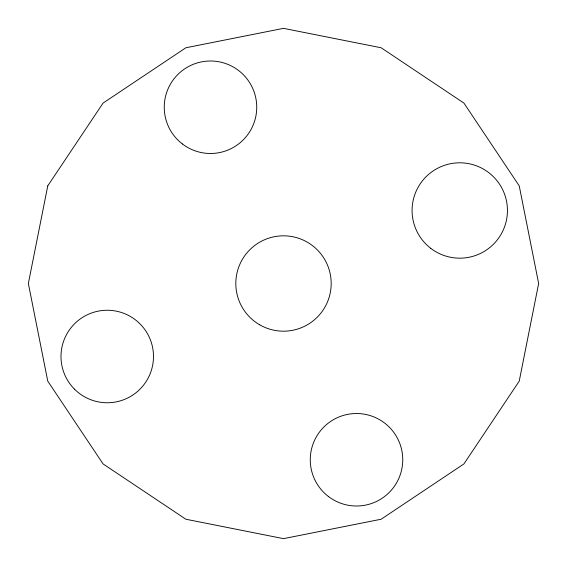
<?xml version="1.0" encoding="UTF-8"?>
<svg xmlns="http://www.w3.org/2000/svg" width="567" height="567" viewBox="0 0 567 567"><rect width="100%" height="100%" fill="white"/><g stroke="black" fill="none" stroke-linecap="round" stroke-linejoin="round"><path stroke-width="0.85" d="M47.77 185.856L28.35 283.5L47.77 381.144L103.081 463.919L185.856 519.23L283.5 538.65L381.144 519.23L463.919 463.919L519.23 381.144L538.65 283.5L519.23 185.856L463.919 103.081L381.144 47.77L283.5 28.35L185.856 47.77L103.081 103.081L47.77 185.856M328.357 496.451A46.246 46.246 0 0 0 402.357 465.798A46.246 46.246 0 0 0 338.811 417.036A46.246 46.246 0 0 0 328.357 496.451M74.539 389.21A46.246 46.246 0 0 0 151.913 368.479A46.246 46.246 0 0 0 95.27 311.836A46.246 46.246 0 0 0 74.539 389.21M182.34 143.933A46.246 46.246 0 0 0 256.341 113.28A46.246 46.246 0 0 0 192.794 64.518A46.246 46.246 0 0 0 182.34 143.933M430.736 248.318A47.678 47.678 0 0 0 507.033 216.714A47.678 47.678 0 0 0 441.516 166.436A47.678 47.678 0 0 0 430.736 248.318M259.658 324.792A47.678 47.678 0 0 0 331.185 283.5A47.678 47.678 0 0 0 259.658 242.208A47.678 47.678 0 0 0 259.658 324.792"/></g></svg>
